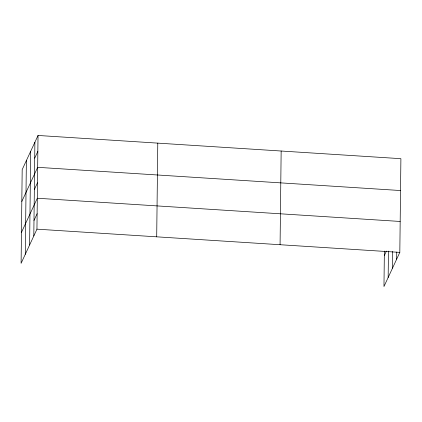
<?xml version="1.0" encoding="UTF-8"?>
<svg xmlns="http://www.w3.org/2000/svg" width="422" height="422" viewBox="0 0 422 422"><rect width="100%" height="100%" fill="white"/><g stroke="black" fill="none" stroke-linecap="round" stroke-linejoin="round"><path stroke-width="0.63" d="M25.294 254.287L26.375 160.587M29.614 244.982L30.695 151.276M33.807 235.945L34.889 142.246M38.033 135.467L22.181 169.618L21.1 263.317L36.951 229.167L38.033 135.467L400.9 158.683L399.819 252.382L383.967 286.533L384.373 251.101M156.699 236.826L157.781 143.127M280.071 244.723L281.152 151.023M388.156 277.502L388.462 251.09M392.476 268.197L392.671 251.443M396.669 259.161L396.754 252.076M34.704 158.176L37.848 151.398M21.812 201.473L37.669 167.323L400.531 190.538M34.34 189.568L37.489 182.784M21.459 232.395L37.31 198.245L400.172 221.46M33.982 220.484L37.131 213.706M384.321 255.611L386.42 251.095M36.951 229.167L399.819 252.382"/></g></svg>
